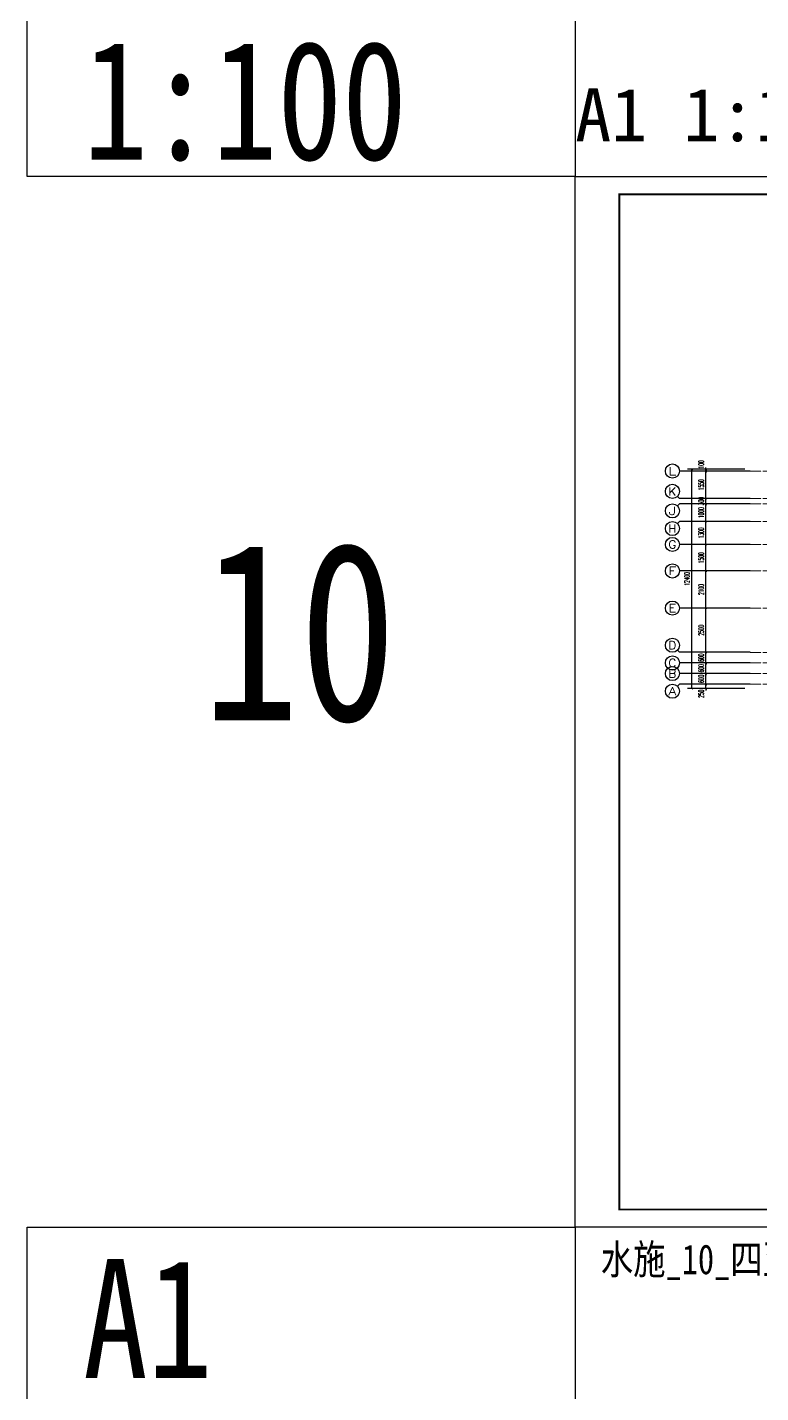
# Model space of a CAD drawing. Extents: x 27938 to 650306, y -92720 to 1524912.
# Drawn here: x 229214 to 270713, y 401467 to 478675 of the extents above; entities that cross this region are included whole.
import ezdxf
from ezdxf.enums import TextEntityAlignment as Align

# ---------------------------------------------------------------- set-up
doc = ezdxf.new("R2010")
doc.units = 0
doc.header["$LTSCALE"] = 1000
doc.header["$MEASUREMENT"] = 0
doc.linetypes.add('DOTE', pattern=[2.42, 2, -0.2, 0.02, -0.2])
for name, color, linetype in [('AXIS', 3, 'Continuous'), ('AXIS_TEXT', 4, 'Continuous'), ('text', 7, 'Continuous'), ('图框', 140, 'Continuous'), ('导图字', 7, 'Continuous')]:
    doc.layers.add(name, color=color, linetype=linetype)
doc.layers.add('DOTE', color=19, linetype='DOTE', lineweight=9)
doc.layers.add('yichutu', color=7, linetype='Continuous', true_color=0xffffff, plot=False)
doc.styles.add('_TCH_AXIS', font='COMPLEX', dxfattribs={"bigfont": 'GBCBIG'})
doc.styles.add('_TCH_DIM_T3', font='SIMPLEX.shx', dxfattribs={"width": 0.494118, "bigfont": 'GBCBIG.shx'})
doc.styles.add('_TCH_LABEL', font='simhei.ttf')
doc.styles.add('COMPLEX', font='COMPLEX')
doc.styles.add('黑体', font='simhei.ttf')
doc.dimstyles.new('_TCH_ARCH&&100', dxfattribs={"dimtxt": 297.5, "dimasz": 100, "dimexe": 250, "dimexo": 300, "dimgap": 126.25, "dimtad": 1, "dimdec": 0, "dimzin": 0, "dimdsep": 46, "dimtxsty": '_TCH_DIM_T3', "dimblk": 'ARCHTICK', "dimcen": 0.09, "dimclrt": 4, "dimazin": 2, "dimtfac": 1, "dimtdec": 0, "dimtix": 1, "dimtmove": 2, "dimatfit": 3, "dimfxl": 1, "dimtolj": 1, "dimtzin": 0, "dimarcsym": 0})

# ---------------------------------------------------------------- blocks, each defined once
blk = doc.blocks.new('FGDGDRGSDGDG')
at = {"layer": 'DOTE', "linetype": 'DOTE', "ltscale": 0.3}
for p, q in [((490182, 529998), (490182, 513948)), ((491982, 529998), (491982, 522348)), ((494982, 529998), (494982, 522348)), ((496782, 529998), (496782, 513948)), ((499982, 529998), (499982, 523848)), ((502482, 529998), (502482, 522348)), ((505282, 529998), (505282, 522348)), ((507782, 529998), (507782, 523848)), ((510982, 529998), (510982, 513948)), ((512782, 529998), (512782, 522348)), ((515782, 529998), (515782, 522348)), ((517582, 529998), (517582, 513948)), ((519382, 529998), (519382, 522348)), ((522382, 529998), (522382, 522348)), ((524182, 529998), (524182, 513948)), ((527382, 529998), (527382, 523848)), ((529882, 529998), (529882, 522348)), ((532682, 529998), (532682, 522348)), ((535182, 529998), (535182, 523848)), ((538382, 529998), (538382, 513948)), ((540182, 529998), (540182, 522348)), ((543182, 529998), (543182, 522348)), ((544982, 529998), (544982, 513948)), ((488182, 527998), (546982, 527998)), ((501682, 527998), (501682, 526448)), ((506082, 527998), (506082, 526448)), ((529082, 527998), (529082, 526448)), ((533482, 527998), (533482, 526448)), ((488182, 526448), (546982, 526448)), ((488182, 526148), (546982, 526148)), ((488182, 525148), (546982, 525148)), ((488182, 523848), (546982, 523848)), ((500682, 523848), (500682, 513948)), ((507082, 523848), (507082, 513948)), ((528082, 523848), (528082, 513948)), ((534482, 523848), (534482, 513948)), ((488182, 522348), (546982, 522348)), ((493682, 522348), (493682, 513948)), ((502632, 522348), (502632, 520248)), ((505132, 522348), (505132, 520248)), ((514082, 522348), (514082, 513948)), ((521082, 522348), (521082, 513948)), ((530032, 522348), (530032, 520248)), ((532532, 522348), (532532, 520248)), ((541482, 522348), (541482, 513948)), ((488182, 520248), (546982, 520248)), ((503882, 520248), (503882, 513948)), ((531282, 520248), (531282, 513948)), ((488182, 517748), (546982, 517748)), ((492882, 517748), (492882, 517148)), ((514882, 517748), (514882, 517148)), ((520282, 517748), (520282, 517148)), ((542282, 517748), (542282, 517148)), ((488182, 517148), (546982, 517148)), ((488182, 516548), (546982, 516548)), ((499982, 516548), (499982, 515948)), ((501482, 516548), (501482, 515948)), ((506282, 516548), (506282, 515948)), ((507782, 516548), (507782, 515948)), ((527382, 516548), (527382, 515948)), ((528882, 516548), (528882, 515948)), ((533682, 516548), (533682, 515948)), ((535182, 516548), (535182, 515948)), ((488182, 515948), (546982, 515948))]:
    blk.add_line(p, q, dxfattribs=at)
blk = doc.blocks.new('TK')
at = {"layer": '图框'}
blk.add_lwpolyline([(465375, 548714), (549475, 548714), (549475, 489314), (465375, 489314)], close=True, dxfattribs=at)
blk.add_lwpolyline([(465375, 548714), (549475, 548714), (549475, 489314), (465375, 489314)], close=True, dxfattribs=at)
at = {"layer": '图框', "const_width": 100}
blk.add_lwpolyline([(548475, 490314), (548475, 547714), (467875, 547714), (467875, 490314)], close=True, dxfattribs=at)
blk = doc.blocks.new('yct-841-594-84100-59399.9999999999-100-1000.0')
at = {"layer": 'yichutu', "color": 7, "true_color": 0xffffff}
blk.add_lwpolyline([(0, 0), (0, 59400), (84100, 59400), (84100, 0)], close=True, dxfattribs=at)
at = {"layer": 'yichutu', "color": 7, "true_color": 0xffffff, "style": '_TCH_LABEL'}
blk.add_text('A1 1:100', height=3000, dxfattribs=at).set_placement((0, 61400))
blk = doc.blocks.new('_ArchTick')
at = {"color": 0, "linetype": 'ByBlock', "const_width": 0.4}
blk.add_lwpolyline([(-0.5, -0.5), (0.5, 0.5)], dxfattribs=at)
blk = doc.blocks.new('*D849')
at = {"layer": 'AXIS', "color": 0, "lineweight": -2}
for p, q in [((267617, 441532), (267617, 441632)), ((269817, 441532), (267367, 441532)), ((269817, 441282), (267367, 441282)), ((267617, 441282), (267617, 441532)), ((267617, 441282), (267617, 441182))]:
    blk.add_line(p, q, dxfattribs=at)
at = {"layer": 'Defpoints', "color": 0}
for p in [(267617, 441532), (270117, 441532), (270117, 441282)]:
    blk.add_point(p, dxfattribs=at)
at = {"layer": 'AXIS', "color": 0, "lineweight": -2, "xscale": 100, "yscale": 100, "zscale": 100}
for p, rotation in [((267617, 441532), 270), ((267617, 441282), 90)]:
    blk.add_blockref('_ArchTick', p, dxfattribs=dict(at, rotation=rotation))
at = {"layer": 'AXIS', "color": 4, "insert": (267342, 440993), "char_height": 297.5, "attachment_point": 5, "rotation": 90, "style": '_TCH_DIM_T3'}
blk.add_mtext('\\A1;250', dxfattribs=at)
blk = doc.blocks.new('*D850')
at = {"layer": 'AXIS', "color": 0, "lineweight": -2}
for p, q in [((269817, 442132), (267367, 442132)), ((267617, 442132), (267617, 442232)), ((267617, 441532), (267617, 442132)), ((269817, 441532), (267367, 441532)), ((267617, 441532), (267617, 441432))]:
    blk.add_line(p, q, dxfattribs=at)
at = {"layer": 'Defpoints', "color": 0}
for p in [(267617, 442132), (270117, 442132), (270117, 441532)]:
    blk.add_point(p, dxfattribs=at)
at = {"layer": 'AXIS', "color": 0, "lineweight": -2, "xscale": 100, "yscale": 100, "zscale": 100}
for p, rotation in [((267617, 442132), 270), ((267617, 441532), 90)]:
    blk.add_blockref('_ArchTick', p, dxfattribs=dict(at, rotation=rotation))
at = {"layer": 'AXIS', "color": 4, "insert": (267342, 441832), "char_height": 297.5, "attachment_point": 5, "rotation": 90, "style": '_TCH_DIM_T3'}
blk.add_mtext('\\A1;600', dxfattribs=at)
blk = doc.blocks.new('*D851')
at = {"layer": 'AXIS', "color": 0, "lineweight": -2}
for p, q in [((269817, 442732), (267367, 442732)), ((267617, 442732), (267617, 442832)), ((267617, 442132), (267617, 442732)), ((269817, 442132), (267367, 442132)), ((267617, 442132), (267617, 442032))]:
    blk.add_line(p, q, dxfattribs=at)
at = {"layer": 'Defpoints', "color": 0}
for p in [(267617, 442732), (270117, 442732), (270117, 442132)]:
    blk.add_point(p, dxfattribs=at)
at = {"layer": 'AXIS', "color": 0, "lineweight": -2, "xscale": 100, "yscale": 100, "zscale": 100}
for p, rotation in [((267617, 442732), 270), ((267617, 442132), 90)]:
    blk.add_blockref('_ArchTick', p, dxfattribs=dict(at, rotation=rotation))
at = {"layer": 'AXIS', "color": 4, "insert": (267342, 442432), "char_height": 297.5, "attachment_point": 5, "rotation": 90, "style": '_TCH_DIM_T3'}
blk.add_mtext('\\A1;600', dxfattribs=at)
blk = doc.blocks.new('*D852')
at = {"layer": 'AXIS', "color": 0, "lineweight": -2}
for p, q in [((269817, 443332), (267367, 443332)), ((267617, 443332), (267617, 443432)), ((267617, 442732), (267617, 443332)), ((269817, 442732), (267367, 442732)), ((267617, 442732), (267617, 442632))]:
    blk.add_line(p, q, dxfattribs=at)
at = {"layer": 'Defpoints', "color": 0}
for p in [(267617, 443332), (270117, 443332), (270117, 442732)]:
    blk.add_point(p, dxfattribs=at)
at = {"layer": 'AXIS', "color": 0, "lineweight": -2, "xscale": 100, "yscale": 100, "zscale": 100}
for p, rotation in [((267617, 443332), 270), ((267617, 442732), 90)]:
    blk.add_blockref('_ArchTick', p, dxfattribs=dict(at, rotation=rotation))
at = {"layer": 'AXIS', "color": 4, "insert": (267342, 443032), "char_height": 297.5, "attachment_point": 5, "rotation": 90, "style": '_TCH_DIM_T3'}
blk.add_mtext('\\A1;600', dxfattribs=at)
blk = doc.blocks.new('*D853')
at = {"layer": 'AXIS', "color": 0, "lineweight": -2}
for p, q in [((269817, 445832), (267367, 445832)), ((267617, 443332), (267617, 445832)), ((269817, 443332), (267367, 443332))]:
    blk.add_line(p, q, dxfattribs=at)
at = {"layer": 'Defpoints', "color": 0}
for p in [(267617, 445832), (270117, 445832), (270117, 443332)]:
    blk.add_point(p, dxfattribs=at)
at = {"layer": 'AXIS', "color": 0, "lineweight": -2, "xscale": 100, "yscale": 100, "zscale": 100}
for p, rotation in [((267617, 445832), 90), ((267617, 443332), 270)]:
    blk.add_blockref('_ArchTick', p, dxfattribs=dict(at, rotation=rotation))
at = {"layer": 'AXIS', "color": 4, "insert": (267342, 444582), "char_height": 297.5, "attachment_point": 5, "rotation": 90, "style": '_TCH_DIM_T3'}
blk.add_mtext('\\A1;2500', dxfattribs=at)
blk = doc.blocks.new('*D854')
at = {"layer": 'AXIS', "color": 0, "lineweight": -2}
for p, q in [((269817, 447932), (267367, 447932)), ((267617, 445832), (267617, 447932)), ((269817, 445832), (267367, 445832))]:
    blk.add_line(p, q, dxfattribs=at)
at = {"layer": 'Defpoints', "color": 0}
for p in [(267617, 447932), (270117, 447932), (270117, 445832)]:
    blk.add_point(p, dxfattribs=at)
at = {"layer": 'AXIS', "color": 0, "lineweight": -2, "xscale": 100, "yscale": 100, "zscale": 100}
for p, rotation in [((267617, 447932), 90), ((267617, 445832), 270)]:
    blk.add_blockref('_ArchTick', p, dxfattribs=dict(at, rotation=rotation))
at = {"layer": 'AXIS', "color": 4, "insert": (267342, 446882), "char_height": 297.5, "attachment_point": 5, "rotation": 90, "style": '_TCH_DIM_T3'}
blk.add_mtext('\\A1;2100', dxfattribs=at)
blk = doc.blocks.new('*D855')
at = {"layer": 'AXIS', "color": 0, "lineweight": -2}
for p, q in [((269817, 449432), (267367, 449432)), ((267617, 447932), (267617, 449432)), ((269817, 447932), (267367, 447932))]:
    blk.add_line(p, q, dxfattribs=at)
at = {"layer": 'Defpoints', "color": 0}
for p in [(267617, 449432), (270117, 449432), (270117, 447932)]:
    blk.add_point(p, dxfattribs=at)
at = {"layer": 'AXIS', "color": 0, "lineweight": -2, "xscale": 100, "yscale": 100, "zscale": 100}
for p, rotation in [((267617, 449432), 90), ((267617, 447932), 270)]:
    blk.add_blockref('_ArchTick', p, dxfattribs=dict(at, rotation=rotation))
at = {"layer": 'AXIS', "color": 4, "insert": (267342, 448682), "char_height": 297.5, "attachment_point": 5, "rotation": 90, "style": '_TCH_DIM_T3'}
blk.add_mtext('\\A1;1500', dxfattribs=at)
blk = doc.blocks.new('*D856')
at = {"layer": 'AXIS', "color": 0, "lineweight": -2}
for p, q in [((269817, 450732), (267367, 450732)), ((267617, 449432), (267617, 450732)), ((269817, 449432), (267367, 449432))]:
    blk.add_line(p, q, dxfattribs=at)
at = {"layer": 'Defpoints', "color": 0}
for p in [(267617, 450732), (270117, 450732), (270117, 449432)]:
    blk.add_point(p, dxfattribs=at)
at = {"layer": 'AXIS', "color": 0, "lineweight": -2, "xscale": 100, "yscale": 100, "zscale": 100}
for p, rotation in [((267617, 450732), 90), ((267617, 449432), 270)]:
    blk.add_blockref('_ArchTick', p, dxfattribs=dict(at, rotation=rotation))
at = {"layer": 'AXIS', "color": 4, "insert": (267342, 450082), "char_height": 297.5, "attachment_point": 5, "rotation": 90, "style": '_TCH_DIM_T3'}
blk.add_mtext('\\A1;1300', dxfattribs=at)
blk = doc.blocks.new('*D857')
at = {"layer": 'AXIS', "color": 0, "lineweight": -2}
for p, q in [((269817, 451732), (267367, 451732)), ((267617, 450732), (267617, 451732)), ((269817, 450732), (267367, 450732))]:
    blk.add_line(p, q, dxfattribs=at)
at = {"layer": 'Defpoints', "color": 0}
for p in [(267617, 451732), (270117, 451732), (270117, 450732)]:
    blk.add_point(p, dxfattribs=at)
at = {"layer": 'AXIS', "color": 0, "lineweight": -2, "xscale": 100, "yscale": 100, "zscale": 100}
for p, rotation in [((267617, 451732), 90), ((267617, 450732), 270)]:
    blk.add_blockref('_ArchTick', p, dxfattribs=dict(at, rotation=rotation))
at = {"layer": 'AXIS', "color": 4, "insert": (267342, 451232), "char_height": 297.5, "attachment_point": 5, "rotation": 90, "style": '_TCH_DIM_T3'}
blk.add_mtext('\\A1;1000', dxfattribs=at)
blk = doc.blocks.new('*D858')
at = {"layer": 'AXIS', "color": 0, "lineweight": -2}
for p, q in [((269817, 452032), (267367, 452032)), ((269817, 451732), (267367, 451732)), ((267617, 452032), (267617, 452132)), ((267617, 451732), (267617, 452032)), ((267617, 451732), (267617, 451632))]:
    blk.add_line(p, q, dxfattribs=at)
at = {"layer": 'Defpoints', "color": 0}
for p in [(267617, 452032), (270117, 452032), (270117, 451732)]:
    blk.add_point(p, dxfattribs=at)
at = {"layer": 'AXIS', "color": 0, "lineweight": -2, "xscale": 100, "yscale": 100, "zscale": 100}
for p, rotation in [((267617, 452032), 270), ((267617, 451732), 90)]:
    blk.add_blockref('_ArchTick', p, dxfattribs=dict(at, rotation=rotation))
at = {"layer": 'AXIS', "color": 4, "insert": (267342, 451882), "char_height": 297.5, "attachment_point": 5, "rotation": 90, "style": '_TCH_DIM_T3'}
blk.add_mtext('\\A1;300', dxfattribs=at)
blk = doc.blocks.new('*D859')
at = {"layer": 'AXIS', "color": 0, "lineweight": -2}
for p, q in [((269817, 453582), (267367, 453582)), ((267617, 452032), (267617, 453582)), ((269817, 452032), (267367, 452032))]:
    blk.add_line(p, q, dxfattribs=at)
at = {"layer": 'Defpoints', "color": 0}
for p in [(267617, 453582), (270117, 453582), (270117, 452032)]:
    blk.add_point(p, dxfattribs=at)
at = {"layer": 'AXIS', "color": 0, "lineweight": -2, "xscale": 100, "yscale": 100, "zscale": 100}
for p, rotation in [((267617, 453582), 90), ((267617, 452032), 270)]:
    blk.add_blockref('_ArchTick', p, dxfattribs=dict(at, rotation=rotation))
at = {"layer": 'AXIS', "color": 4, "insert": (267342, 452807), "char_height": 297.5, "attachment_point": 5, "rotation": 90, "style": '_TCH_DIM_T3'}
blk.add_mtext('\\A1;1550', dxfattribs=at)
blk = doc.blocks.new('*D860')
at = {"layer": 'AXIS', "color": 0, "lineweight": -2}
for p, q in [((269817, 453682), (267367, 453682)), ((269817, 453582), (267367, 453582)), ((267617, 453682), (267617, 453782)), ((267617, 453582), (267617, 453682)), ((267617, 453582), (267617, 453482))]:
    blk.add_line(p, q, dxfattribs=at)
at = {"layer": 'Defpoints', "color": 0}
for p in [(267617, 453682), (270117, 453682), (270117, 453582)]:
    blk.add_point(p, dxfattribs=at)
at = {"layer": 'AXIS', "color": 0, "lineweight": -2, "xscale": 100, "yscale": 100, "zscale": 100}
for p, rotation in [((267617, 453682), 270), ((267617, 453582), 90)]:
    blk.add_blockref('_ArchTick', p, dxfattribs=dict(at, rotation=rotation))
at = {"layer": 'AXIS', "color": 4, "insert": (267342, 453957), "char_height": 297.5, "attachment_point": 5, "rotation": 90, "style": '_TCH_DIM_T3'}
blk.add_mtext('\\A1;100', dxfattribs=at)
blk = doc.blocks.new('*D861')
at = {"layer": 'AXIS', "color": 0, "lineweight": -2}
for p, q in [((269817, 453682), (266567, 453682)), ((266817, 441282), (266817, 453682)), ((269817, 441282), (266567, 441282))]:
    blk.add_line(p, q, dxfattribs=at)
at = {"layer": 'Defpoints', "color": 0}
for p in [(266817, 453682), (270117, 453682), (270117, 441282)]:
    blk.add_point(p, dxfattribs=at)
at = {"layer": 'AXIS', "color": 0, "lineweight": -2, "xscale": 100, "yscale": 100, "zscale": 100}
for p, rotation in [((266817, 453682), 90), ((266817, 441282), 270)]:
    blk.add_blockref('_ArchTick', p, dxfattribs=dict(at, rotation=rotation))
at = {"layer": 'AXIS', "color": 4, "insert": (266542, 447482), "char_height": 297.5, "attachment_point": 5, "rotation": 90, "style": '_TCH_DIM_T3'}
blk.add_mtext('\\A1;12400', dxfattribs=at)
blk = doc.blocks.new('_AXISO')
blk.add_circle((0, 0), 0.5)
at = {"layer": 'AXIS_TEXT', "style": 'COMPLEX', "width": 1.041667}
blk.add_attdef('A', text='', height=0.56, dxfattribs=at).set_placement((-0.25, -0.28), (0.25, -0.28), align=Align.FIT)

msp = doc.modelspace()

# ---------------------------------------------------------------- linework, layer by layer
at = {"layer": 'AXIS'}
for p, q in [((270116.6, 453582.1), (266116.6, 453582.1)), ((265999.4, 452149.2), (266116.6, 452032.1)), ((265999.4, 451614.9), (266116.6, 451732.1)), ((270116.6, 452032.1), (266116.6, 452032.1)), ((270116.6, 451732.1), (266116.6, 451732.1)), ((265999.4, 450614.9), (266116.6, 450732.1)), ((270116.6, 450732.1), (266116.6, 450732.1)), ((270116.6, 449432.1), (266116.6, 449432.1)), ((270116.6, 447932.1), (266116.6, 447932.1)), ((270116.6, 445832.1), (266116.6, 445832.1)), ((265999.4, 443449.2), (266116.6, 443332.1)), ((270116.6, 443332.1), (266116.6, 443332.1)), ((270116.6, 442732.1), (266116.6, 442732.1)), ((270116.6, 442132.1), (266116.6, 442132.1)), ((265999.4, 441414.9), (266116.6, 441532.1)), ((270116.6, 441532.1), (266116.6, 441532.1))]:
    msp.add_line(p, q, dxfattribs=at)
at = {"layer": 'text', "color": 2}
for points in [[(260214.1, 470231.9), (229214.1, 470231.9), (229214.1, 488040.2), (260214.1, 488040.2)], [(260214.1, 393023.5), (229214.1, 393023.5), (229214.1, 410831.9), (260214.1, 410831.9)]]:
    msp.add_lwpolyline(points, close=True, dxfattribs=at)

# ---------------------------------------------------------------- block references
for name, p in [('TK', (-205160.9, -78481.8)), ('FGDGDRGSDGDG', (-218065.9, -74416.4))]:
    msp.add_blockref(name, p)
at = {"layer": 'AXIS'}
ref = msp.add_blockref('_AXISO', (265716.6, 453582.1), dxfattribs=dict(at, xscale=800, yscale=800, zscale=800))
ref.add_attrib('A', 'L', dxfattribs={"layer": 'AXIS_TEXT', "height": 452.5, "style": '_TCH_AXIS', "width": 1.4}).set_placement((265490.3, 453355.8), (265942.9, 453355.8), align=Align.FIT)
ref = msp.add_blockref('_AXISO', (265716.6, 452432.1), dxfattribs=dict(at, xscale=800, yscale=800, zscale=800))
ref.add_attrib('A', 'K', dxfattribs={"layer": 'AXIS_TEXT', "height": 452.5, "style": '_TCH_AXIS', "width": 1.105263}).set_placement((265490.3, 452205.8), (265942.9, 452205.8), align=Align.FIT)
ref = msp.add_blockref('_AXISO', (265716.6, 451332.1), dxfattribs=dict(at, xscale=800, yscale=800, zscale=800))
ref.add_attrib('A', 'J', dxfattribs={"layer": 'AXIS_TEXT', "height": 452.5, "style": '_TCH_AXIS', "width": 1.909091}).set_placement((265490.3, 451105.8), (265942.9, 451105.8), align=Align.FIT)
ref = msp.add_blockref('_AXISO', (265716.6, 450332.1), dxfattribs=dict(at, xscale=800, yscale=800, zscale=800))
ref.add_attrib('A', 'H', dxfattribs={"layer": 'AXIS_TEXT', "height": 452.5, "style": '_TCH_AXIS', "width": 1.05}).set_placement((265490.3, 450105.8), (265942.9, 450105.8), align=Align.FIT)
ref = msp.add_blockref('_AXISO', (265716.6, 449432.1), dxfattribs=dict(at, xscale=800, yscale=800, zscale=800))
ref.add_attrib('A', 'G', dxfattribs={"layer": 'AXIS_TEXT', "height": 452.5, "style": '_TCH_AXIS', "width": 1.166667}).set_placement((265490.3, 449205.8), (265942.9, 449205.8), align=Align.FIT)
ref = msp.add_blockref('_AXISO', (265716.6, 447932.1), dxfattribs=dict(at, xscale=800, yscale=800, zscale=800))
ref.add_attrib('A', 'F', dxfattribs={"layer": 'AXIS_TEXT', "height": 452.5, "style": '_TCH_AXIS', "width": 1.3125}).set_placement((265490.3, 447705.8), (265942.9, 447705.8), align=Align.FIT)
ref = msp.add_blockref('_AXISO', (265716.6, 445832.1), dxfattribs=dict(at, xscale=800, yscale=800, zscale=800))
ref.add_attrib('A', 'E', dxfattribs={"layer": 'AXIS_TEXT', "height": 452.5, "style": '_TCH_AXIS', "width": 1.3125}).set_placement((265490.3, 445605.8), (265942.9, 445605.8), align=Align.FIT)
ref = msp.add_blockref('_AXISO', (265716.6, 443732.1), dxfattribs=dict(at, xscale=800, yscale=800, zscale=800))
ref.add_attrib('A', 'D', dxfattribs={"layer": 'AXIS_TEXT', "height": 452.5, "style": '_TCH_AXIS', "width": 1.235294}).set_placement((265490.3, 443505.8), (265942.9, 443505.8), align=Align.FIT)
ref = msp.add_blockref('_AXISO', (265716.6, 442732.1), dxfattribs=dict(at, xscale=800, yscale=800, zscale=800))
ref.add_attrib('A', 'C', dxfattribs={"layer": 'AXIS_TEXT', "height": 452.5, "style": '_TCH_AXIS', "width": 1.4}).set_placement((265490.3, 442505.8), (265942.9, 442505.8), align=Align.FIT)
ref = msp.add_blockref('_AXISO', (265716.6, 442132.1), dxfattribs=dict(at, xscale=800, yscale=800, zscale=800))
ref.add_attrib('A', 'B', dxfattribs={"layer": 'AXIS_TEXT', "height": 452.5, "style": '_TCH_AXIS', "width": 1.235294}).set_placement((265490.3, 441905.8), (265942.9, 441905.8), align=Align.FIT)
ref = msp.add_blockref('_AXISO', (265716.6, 441132.1), dxfattribs=dict(at, xscale=800, yscale=800, zscale=800))
ref.add_attrib('A', 'A', dxfattribs={"layer": 'AXIS_TEXT', "height": 452.5, "style": '_TCH_AXIS', "width": 1.166667}).set_placement((265490.3, 440905.8), (265942.9, 440905.8), align=Align.FIT)
at = {"layer": 'yichutu'}
msp.add_blockref('yct-841-594-84100-59399.9999999999-100-1000.0', (260214.1, 410831.9), dxfattribs=at)

# ---------------------------------------------------------------- texts
at = {"layer": 'text', "color": 2, "style": '黑体', "width": 0.8}
for s, p in [('1:100', (232377.3, 471188.6)), ('A1', (232367.4, 402306.3))]:
    msp.add_text(s, height=6729.45, dxfattribs=at).set_placement(p)
at = {"layer": 'text', "color": 1, "style": '黑体', "width": 0.8}
msp.add_text('10', height=10094.18, dxfattribs=at).set_placement((239112.3, 439478.8))
at = {"layer": '导图字', "color": 1, "style": '黑体', "width": 0.8}
msp.add_text('水施_10_四至八层给排水平面图_A1', height=1682.363, dxfattribs=at).set_placement((261657.3, 408168.4))

# ---------------------------------------------------------------- dimensions: what is measured, and where the dimension line sits
at = {"layer": 'AXIS'}
for base, p1, p2, picture, middle in [((267616.6, 453682.1), (270116.6, 453582.1), (270116.6, 453682.1), '*D860', (267341.6, 453957.1)), ((267616.6, 441532.1), (270116.6, 441282.1), (270116.6, 441532.1), '*D849', (267341.6, 440993.1))]:
    dim = msp.add_linear_dim(base=base, p1=p1, p2=p2, angle=90, dimstyle='_TCH_ARCH&&100', dxfattribs=at)
    dim.commit()
    dim.dimension.update_dxf_attribs({"geometry": picture, "text_midpoint": middle, "dimtype": 129})
for p1, p2, distance, picture, middle in [((270116.6, 441282.1), (270116.6, 453682.1), 3300, '*D861', (266541.6, 447482.1)), ((270116.6, 452032.1), (270116.6, 453582.1), 2500, '*D859', (267341.6, 452807.1)), ((270116.6, 451732.1), (270116.6, 452032.1), 2500, '*D858', (267341.6, 451882.1)), ((270116.6, 450732.1), (270116.6, 451732.1), 2500, '*D857', (267341.6, 451232.1)), ((270116.6, 449432.1), (270116.6, 450732.1), 2500, '*D856', (267341.6, 450082.1)), ((270116.6, 447932.1), (270116.6, 449432.1), 2500, '*D855', (267341.6, 448682.1)), ((270116.6, 445832.1), (270116.6, 447932.1), 2500, '*D854', (267341.6, 446882.1)), ((270116.6, 443332.1), (270116.6, 445832.1), 2500, '*D853', (267341.6, 444582.1)), ((270116.6, 442732.1), (270116.6, 443332.1), 2500, '*D852', (267341.6, 443032.1)), ((270116.6, 442132.1), (270116.6, 442732.1), 2500, '*D851', (267341.6, 442432.1)), ((270116.6, 441532.1), (270116.6, 442132.1), 2500, '*D850', (267341.6, 441832.1))]:
    dim = msp.add_aligned_dim(p1=p1, p2=p2, distance=distance, dimstyle='_TCH_ARCH&&100', dxfattribs=at)
    dim.commit()
    dim.dimension.update_dxf_attribs({"geometry": picture, "text_midpoint": middle})

doc.saveas('drawing.dxf')
